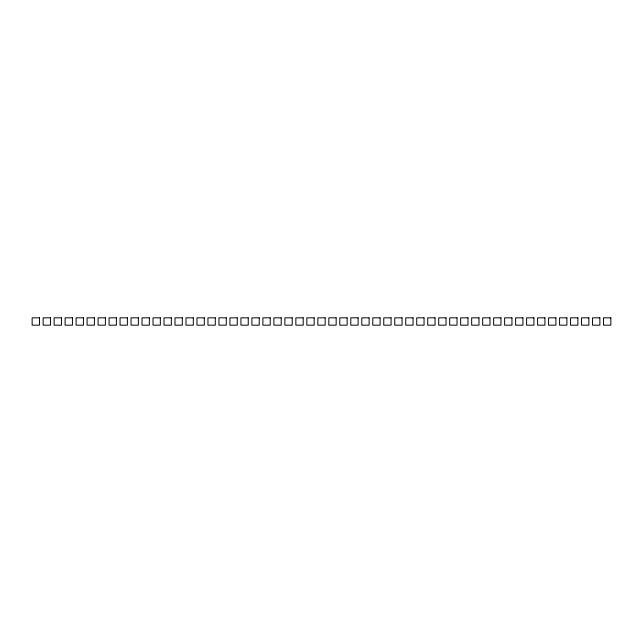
<?xml version="1.0" encoding="UTF-8"?>
<svg xmlns="http://www.w3.org/2000/svg" width="643" height="643" viewBox="0 0 643 643"><rect width="100%" height="100%" fill="white"/><g stroke="black" fill="none" stroke-linecap="round" stroke-linejoin="round"><path stroke-width="0.96" d="M39.472 317.835L32.15 317.835L32.15 325.165L39.472 325.165L39.472 317.835M50.459 317.835L43.137 317.835L43.137 325.165L50.459 325.165L50.459 317.835M61.455 317.835L54.125 317.835L54.125 325.165L61.455 325.165L61.455 317.835M72.442 317.835L65.112 317.835L65.112 325.165L72.442 325.165L72.442 317.835M83.429 317.835L76.099 317.835L76.099 325.165L83.429 325.165L83.429 317.835M94.417 317.835L87.086 317.835L87.086 325.165L94.417 325.165L94.417 317.835M105.404 317.835L98.082 317.835L98.082 325.165L105.404 325.165L105.404 317.835M116.391 317.835L109.069 317.835L109.069 325.165L116.391 325.165L116.391 317.835M127.378 317.835L120.056 317.835L120.056 325.165L127.378 325.165L127.378 317.835M138.366 317.835L131.043 317.835L131.043 325.165L138.366 325.165L138.366 317.835M149.353 317.835L142.031 317.835L142.031 325.165L149.353 325.165L149.353 317.835M160.34 317.835L153.018 317.835L153.018 325.165L160.34 325.165L160.34 317.835M171.327 317.835L164.005 317.835L164.005 325.165L171.327 325.165L171.327 317.835M182.323 317.835L174.992 317.835L174.992 325.165L182.323 325.165L182.323 317.835M193.31 317.835L185.98 317.835L185.98 325.165L193.31 325.165L193.31 317.835M204.297 317.835L196.967 317.835L196.967 325.165L204.297 325.165L204.297 317.835M215.284 317.835L207.954 317.835L207.954 325.165L215.284 325.165L215.284 317.835M226.272 317.835L218.95 317.835L218.95 325.165L226.272 325.165L226.272 317.835M237.259 317.835L229.937 317.835L229.937 325.165L237.259 325.165L237.259 317.835M248.246 317.835L240.924 317.835L240.924 325.165L248.246 325.165L248.246 317.835M259.233 317.835L251.911 317.835L251.911 325.165L259.233 325.165L259.233 317.835M270.221 317.835L262.899 317.835L262.899 325.165L270.221 325.165L270.221 317.835M281.208 317.835L273.886 317.835L273.886 325.165L281.208 325.165L281.208 317.835M292.195 317.835L284.873 317.835L284.873 325.165L292.195 325.165L292.195 317.835M303.191 317.835L295.86 317.835L295.86 325.165L303.191 325.165L303.191 317.835M314.178 317.835L306.848 317.835L306.848 325.165L314.178 325.165L314.178 317.835M325.165 317.835L317.835 317.835L317.835 325.165L325.165 325.165L325.165 317.835M336.152 317.835L328.822 317.835L328.822 325.165L336.152 325.165L336.152 317.835M347.14 317.835L339.809 317.835L339.809 325.165L347.14 325.165L347.14 317.835M358.127 317.835L350.805 317.835L350.805 325.165L358.127 325.165L358.127 317.835M369.114 317.835L361.792 317.835L361.792 325.165L369.114 325.165L369.114 317.835M380.101 317.835L372.779 317.835L372.779 325.165L380.101 325.165L380.101 317.835M391.089 317.835L383.767 317.835L383.767 325.165L391.089 325.165L391.089 317.835M402.076 317.835L394.754 317.835L394.754 325.165L402.076 325.165L402.076 317.835M413.063 317.835L405.741 317.835L405.741 325.165L413.063 325.165L413.063 317.835M424.05 317.835L416.728 317.835L416.728 325.165L424.05 325.165L424.05 317.835M435.046 317.835L427.716 317.835L427.716 325.165L435.046 325.165L435.046 317.835M446.033 317.835L438.703 317.835L438.703 325.165L446.033 325.165L446.033 317.835M457.02 317.835L449.69 317.835L449.69 325.165L457.02 325.165L457.02 317.835M468.008 317.835L460.677 317.835L460.677 325.165L468.008 325.165L468.008 317.835M478.995 317.835L471.673 317.835L471.673 325.165L478.995 325.165L478.995 317.835M489.982 317.835L482.66 317.835L482.66 325.165L489.982 325.165L489.982 317.835M500.969 317.835L493.647 317.835L493.647 325.165L500.969 325.165L500.969 317.835M511.957 317.835L504.634 317.835L504.634 325.165L511.957 325.165L511.957 317.835M522.944 317.835L515.622 317.835L515.622 325.165L522.944 325.165L522.944 317.835M533.931 317.835L526.609 317.835L526.609 325.165L533.931 325.165L533.931 317.835M544.918 317.835L537.596 317.835L537.596 325.165L544.918 325.165L544.918 317.835M555.914 317.835L548.583 317.835L548.583 325.165L555.914 325.165L555.914 317.835M566.901 317.835L559.571 317.835L559.571 325.165L566.901 325.165L566.901 317.835M577.888 317.835L570.558 317.835L570.558 325.165L577.888 325.165L577.888 317.835M588.875 317.835L581.545 317.835L581.545 325.165L588.875 325.165L588.875 317.835M599.863 317.835L592.541 317.835L592.541 325.165L599.863 325.165L599.863 317.835M610.85 317.835L603.528 317.835L603.528 325.165L610.85 325.165L610.85 317.835"/></g></svg>
